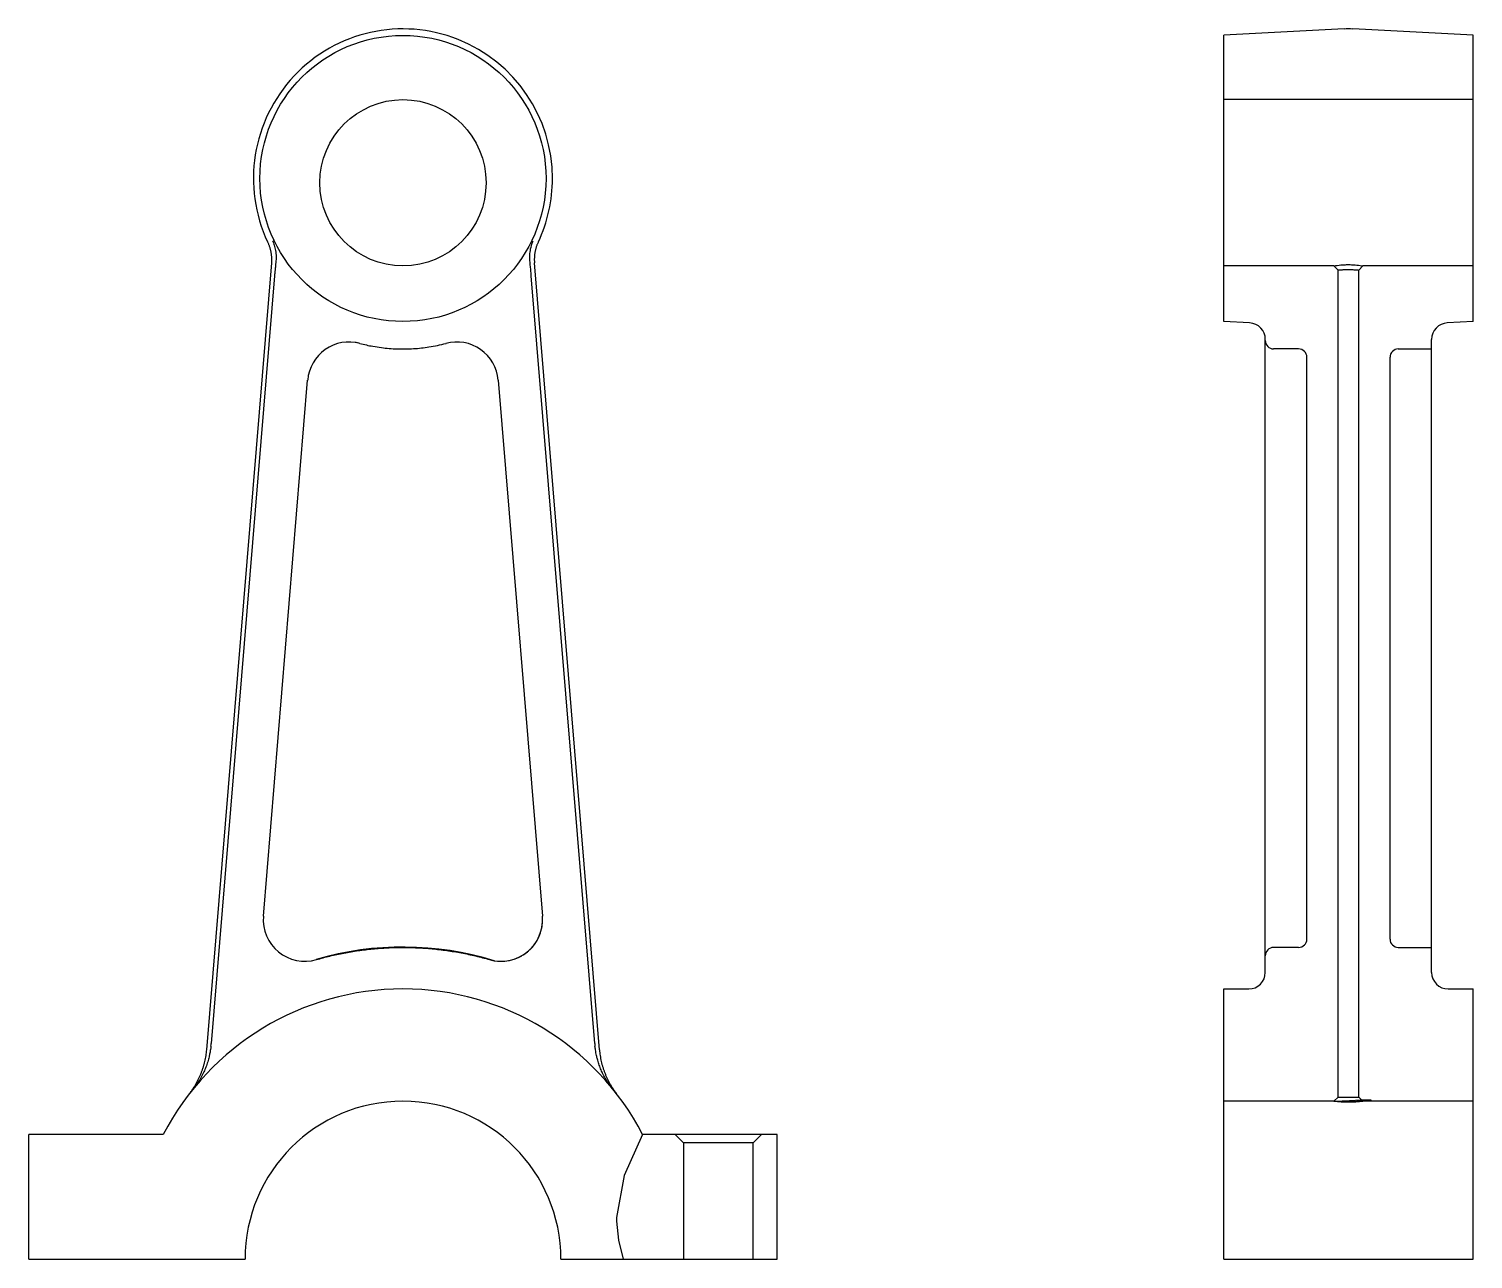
# Model space of a CAD drawing. Header units: inches. Extents: x 21 to 195, y 32 to 180.
import ezdxf

# ---------------------------------------------------------------- set-up
doc = ezdxf.new("R2010")
doc.units = ezdxf.units.IN
doc.header["$MEASUREMENT"] = 0

msp = doc.modelspace()

# ---------------------------------------------------------------- linework, layer by layer
for p, q in [((179.08, 179.67), (164.6, 178.91)), ((194.6, 178.91), (180.12, 179.67)), ((164.6, 144.48), (164.6, 178.91)), ((194.6, 144.48), (194.6, 178.91)), ((194.6, 171.17), (164.6, 171.17)), ((50.02, 151.52), (42.2, 56.88)), ((89.49, 56.88), (81.67, 151.52)), ((177.85, 151.17), (164.6, 151.17)), ((177.85, 151.17), (178.35, 150.67)), ((181.35, 151.17), (180.85, 150.67)), ((180.85, 150.67), (181.35, 151.17)), ((194.6, 151.17), (181.35, 151.17)), ((50.4, 149.99), (42.77, 57.63)), ((88.92, 57.63), (81.29, 149.99)), ((178.35, 51.19), (178.35, 150.67)), ((180.85, 51.19), (180.85, 150.67)), ((167.7, 144.32), (164.6, 144.48)), ((194.6, 144.48), (191.49, 144.32)), ((169.6, 66.19), (169.6, 142.32)), ((173.6, 141.18), (170.6, 141.18)), ((185.6, 141.18), (189.6, 141.18)), ((189.6, 66.19), (189.6, 142.32)), ((174.6, 70.19), (174.6, 140.18)), ((184.6, 70.19), (184.6, 140.18)), ((49.06, 72.93), (54.38, 137.44)), ((77.31, 137.44), (82.63, 72.93)), ((173.6, 69.19), (170.6, 69.19)), ((185.6, 69.19), (189.6, 69.19)), ((164.6, 31.69), (164.6, 64.19)), ((164.6, 64.19), (167.6, 64.19)), ((191.6, 64.19), (194.6, 64.19)), ((194.6, 31.69), (194.6, 64.19)), ((177.85, 50.69), (164.6, 50.69)), ((177.85, 50.69), (178.35, 51.19)), ((178.35, 51.19), (177.85, 50.69)), ((181.35, 50.69), (180.85, 51.19)), ((194.6, 50.69), (181.35, 50.69)), ((20.85, 31.69), (20.85, 46.69)), ((37.01, 46.69), (20.85, 46.69)), ((110.85, 46.69), (94.68, 46.69)), ((98.6, 46.69), (99.6, 45.69)), ((108, 45.69), (99.6, 45.69)), ((99.6, 45.69), (99.6, 31.69)), ((108, 45.69), (109, 46.69)), ((108, 31.69), (108, 45.69)), ((110.85, 31.69), (110.85, 46.69)), ((20.85, 31.69), (46.85, 31.69)), ((84.85, 31.69), (110.85, 31.69)), ((107.8, 31.69), (110.85, 31.69)), ((164.6, 31.69), (194.6, 31.69))]:
    msp.add_line(p, q)
msp.add_lwpolyline([(94.68, 46.69), (92.45, 41.76), (91.56, 36.69), (91.55, 36.26), (91.78, 33.99), (92.34, 31.69)])
for centre, radius in [((65.85, 161.69), 17.21), ((65.85, 161.17), 10)]:
    msp.add_circle(centre, radius)
for centre, radius, start, end in [((65.85, 161.69), 17.99, 0, 205.1344), ((179.6, 169.68), 10, 87, 93), ((65.85, 161.69), 17.99, 334.8656, 0), ((167.6, 142.32), 2, 0, 87), ((191.6, 142.32), 2, 93, 180), ((59.37, 137.02), 5, 74.982, 175.2776), ((59.37, 137.02), 5, 74.982, 81.6776), ((72.32, 137.02), 5, 4.7224, 105.018), ((170.6, 142.18), 1, 180, 270), ((173.6, 140.18), 1, 0, 90), ((185.6, 140.18), 1, 90, 180), ((54.04, 72.52), 5, 175.2776, 286.129), ((54.04, 72.52), 5, 175.2776, 286.129), ((54.04, 72.52), 5, 175.2776, 286.129), ((77.65, 72.52), 5, 253.871, 4.7224), ((77.65, 72.52), 5, 253.871, 4.7224), ((77.65, 72.52), 5, 303.5224, 4.7224), ((173.6, 70.19), 1, 270, 0), ((185.6, 70.19), 1, 180, 270), ((65.85, 31.69), 37.54, 73.0134, 106.129), ((77.65, 72.52), 5, 260.3224, 299.9224), ((170.6, 68.19), 1, 90, 180), ((77.65, 72.52), 5, 253.871, 259.9481), ((167.6, 66.19), 2, 270, 0), ((191.6, 66.19), 2, 180, 270), ((65.85, 31.69), 32.5, 27.4864, 152.5136), ((32.76, 58.45), 10.05, 353.4564, 355.2775), ((98.93, 58.45), 10.05, 184.7225, 186.5703), ((65.85, 31.69), 19, 0, 180), ((179.6, 69.66), 19.05, 264.728, 275.2719)]:
    msp.add_arc(centre, radius, start, end)
for points, weights, degree in [([(49.56, 154.06), (50.13, 152.85), (50.02, 151.52)], [1, 0.966248433115, 1], 2), ([(82.13, 154.06), (81.56, 152.85), (81.67, 151.52)], [1, 0.966248433115, 1], 2), ([(55.43, 67.72), (62.28, 69.7), (69.41, 69.7), (76.26, 67.72)], [1, 0.939707966495, 0.926860887392, 0.961458762693], 3), ([(42.2, 56.88), (41.96, 53.93), (40.14, 51.59)], [1, 0.958786139282, 1], 2), ([(89.49, 56.88), (89.73, 53.93), (91.55, 51.59)], [1, 0.958786139282, 1], 2)]:
    msp.add_rational_spline(points, weights, degree=degree)
for points, knots in [([(50.17, 154.2), (50.24, 154.03), (50.39, 153.63), (50.53, 152.99), (50.6, 152.3), (50.58, 151.84), (50.55, 151.62)], [0, 0, 0, 0, 1.292464, 2.835585, 4.491325, 6, 6, 6, 6]), ([(81.14, 151.62), (81.11, 151.84), (81.09, 152.31), (81.16, 153.04), (81.32, 153.68), (81.46, 154.06), (81.52, 154.2)], [0, 0, 0, 0, 1.503011, 3.193139, 4.997105, 6, 6, 6, 6]), ([(50.55, 151.62), (50.54, 151.48), (50.52, 151.23), (50.48, 150.86), (50.44, 150.46), (50.42, 150.17), (50.4, 149.99)], [0, 0, 0, 0, 0.262696, 0.451131, 0.680566, 1, 1, 1, 1]), ([(81.29, 149.99), (81.27, 150.21), (81.24, 150.54), (81.2, 150.95), (81.17, 151.28), (81.15, 151.49), (81.14, 151.62)], [0, 0, 0, 0, 0.403077, 0.599558, 0.769554, 1, 1, 1, 1]), ([(177.85, 151.17), (178.12, 151.22), (178.58, 151.28), (179.24, 151.32), (179.82, 151.33), (180.48, 151.29), (180.99, 151.23), (181.31, 151.18), (181.35, 151.17)], [0, 0, 0, 0, 0.95491, 1.581722, 2.252102, 2.904241, 3.865212, 4, 4, 4, 4]), ([(178.35, 150.67), (178.42, 150.68), (178.56, 150.69), (178.77, 150.71), (178.97, 150.72), (179.15, 150.73), (179.33, 150.73), (179.49, 150.74), (179.66, 150.74), (179.83, 150.73), (179.99, 150.73), (180.17, 150.72), (180.4, 150.71), (180.63, 150.69), (180.78, 150.68), (180.84, 150.67), (180.85, 150.67)], [0, 0, 0, 0, 0.359188, 0.667822, 0.977612, 1.321915, 1.554864, 1.826027, 2.098544, 2.369775, 2.62462, 2.860157, 3.271189, 3.725494, 3.964287, 4, 4, 4, 4]), ([(60.66, 141.85), (61.18, 141.71), (62.04, 141.52), (63.23, 141.34), (64.53, 141.2), (66.14, 141.15), (67.74, 141.25), (69.37, 141.46), (70.35, 141.67), (71.03, 141.85)], [0, 0, 0, 0, 0.307974, 0.505234, 0.68637, 1.058666, 1.424967, 1.59928, 2, 2, 2, 2]), ([(76.26, 67.72), (74.73, 68.16), (71.86, 68.79), (66.94, 69.28), (62.97, 69.15), (58.9, 68.59), (56.84, 68.13), (55.43, 67.72)], [0, 0, 0, 0, 0.453161, 0.834166, 1.40208, 1.580695, 2, 2, 2, 2]), ([(42.74, 57.31), (42.74, 57.3), (42.73, 57.17), (42.69, 56.89), (42.62, 56.47), (42.51, 55.97), (42.36, 55.42), (42.15, 54.81), (41.89, 54.19), (41.58, 53.58), (41.18, 52.91), (40.85, 52.47), (40.66, 52.23)], [0, 0, 0, 0, 0.011246, 0.216587, 0.460629, 0.701369, 1.030498, 1.392442, 1.736021, 2.115211, 2.502183, 3, 3, 3, 3]), ([(91.03, 52.23), (90.72, 52.62), (90.31, 53.22), (89.88, 54.03), (89.62, 54.6), (89.41, 55.17), (89.25, 55.7), (89.11, 56.26), (89.02, 56.77), (88.97, 57.15), (88.95, 57.29), (88.95, 57.3)], [0, 0, 0, 0, 1.080714, 1.557613, 1.982059, 2.435384, 2.861263, 3.175123, 3.678025, 3.982536, 4, 4, 4, 4]), ([(177.85, 50.69), (178.36, 50.65), (179.51, 50.59), (180.68, 50.63), (182.49, 50.8), (183.66, 51.01), (177.85, 50.69)], [0, 0, 0, 0, 0.879806, 1.972334, 1.994272, 4, 4, 4, 4]), ([(178.35, 51.19), (178.5, 51.19), (178.77, 51.17), (179.15, 51.16), (179.49, 51.16), (179.8, 51.16), (180.14, 51.17), (180.48, 51.18), (180.72, 51.19), (180.84, 51.19), (180.85, 51.19)], [0, 0, 0, 0, 0.714252, 1.328499, 1.805272, 2.327607, 2.822094, 3.431352, 3.968181, 4, 4, 4, 4])]:
    msp.add_open_spline(points, degree=3, knots=knots)

doc.saveas('drawing.dxf')
